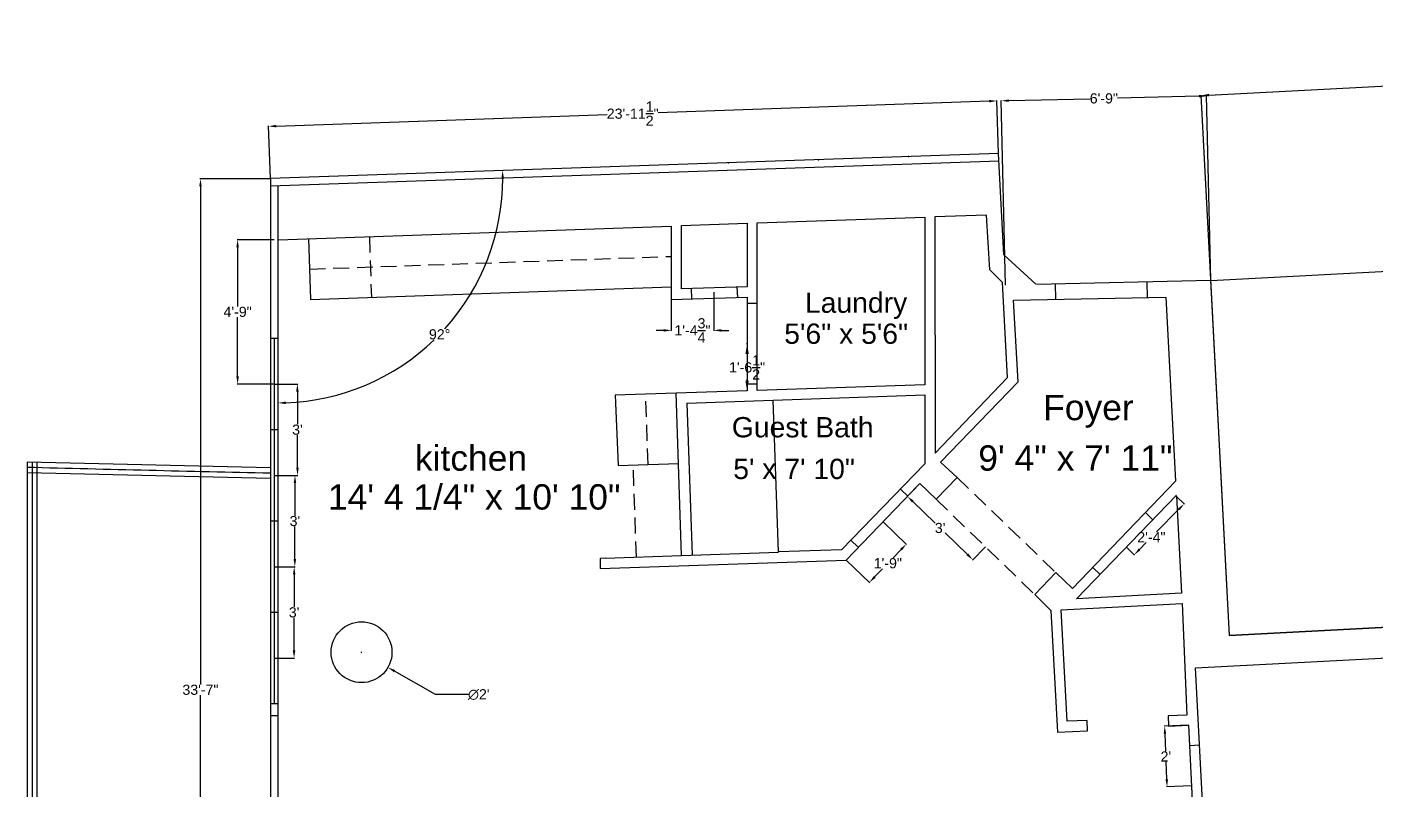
# Model space of a CAD drawing. Header units: inches. Extents: x 92 to 982, y 118 to 8127.
# Drawn here: x 92 to 624, y 376 to 677 of the extents above; entities that cross this region are included whole.
import ezdxf

# ---------------------------------------------------------------- set-up
doc = ezdxf.new("R2010")
doc.units = ezdxf.units.IN
doc.header["$LTSCALE"] = 50
doc.header["$MEASUREMENT"] = 0
doc.linetypes.add('HIDDEN2', pattern=[0.1875, 0.125, -0.0625])
for name, color, linetype in [('Unit 1 - doors', 50, 'Continuous'), ('Unit 1 -walls', 5, 'Continuous'), ('Unit 1-  dimensions', 200, 'Continuous'), ('Unit 1- Hidden', 10, 'Continuous'), ('Unit1- windows', 3, 'Continuous'), ('Windo and door dim', 7, 'Continuous')]:
    doc.layers.add(name, color=color, linetype=linetype)
doc.styles.get("Standard").update_dxf_attribs({"font": 'arial.ttf'})
doc.dimstyles.get("Standard").update_dxf_attribs({"dimtxt": 4, "dimasz": 3, "dimexe": 0.18, "dimexo": 0.0625, "dimgap": 0.09, "dimtad": 0, "dimtih": 1, "dimtoh": 1, "dimzin": 0, "dimdsep": 46, "dimlunit": 4, "dimtxsty": 'Standard', "dimcen": 0.09, "dimadec": 0, "dimazin": 0, "dimtfac": 1, "dimtofl": 0, "dimtmove": 0, "dimatfit": 3, "dimfxl": 1, "dimtolj": 1, "dimtzin": 0, "dimarcsym": 0})

# ---------------------------------------------------------------- blocks, each defined once
blk = doc.blocks.new('*D1')
at = {"layer": 'Defpoints', "color": 0, "transparency": 16777216}
for p in [(474.28, 647.6), (475, 626.91), (187.76, 616.88)]:
    blk.add_point(p, dxfattribs=at)
at = {"layer": 'Unit 1-  dimensions', "color": 0, "lineweight": -2, "transparency": 16777216}
for p, q in [((471.28, 647.49), (340.66, 642.93)), ((475, 626.97), (474.27, 647.78)), ((190.03, 637.68), (320.65, 642.24)), ((187.76, 616.95), (187.03, 637.75))]:
    blk.add_line(p, q, dxfattribs=at)
at = {"layer": 'Unit 1-  dimensions', "color": 0, "transparency": 16777216}
for points in [[(471.26, 647.99), (471.29, 646.99), (474.28, 647.6)], [(190.02, 638.18), (190.05, 637.18), (187.04, 637.57)]]:
    blk.add_solid(points, dxfattribs=at)
at = {"layer": 'Unit 1-  dimensions', "color": 0, "transparency": 16777216, "insert": (330.66, 642.58), "char_height": 4, "attachment_point": 5}
blk.add_mtext('\\A1;23\'-11{\\H1.000000x;\\S1/2;}"', dxfattribs=at)
blk = doc.blocks.new('*D2')
at = {"layer": 'Defpoints', "color": 0, "transparency": 16777216}
for p in [(187.76, 616.88), (160.16, 213.9), (187.76, 213.9)]:
    blk.add_point(p, dxfattribs=at)
at = {"layer": 'Unit 1-  dimensions', "color": 0, "lineweight": -2, "transparency": 16777216}
for p, q in [((187.7, 616.88), (159.98, 616.88)), ((160.16, 613.88), (160.16, 417.52)), ((160.16, 216.9), (160.16, 413.26)), ((187.7, 213.9), (159.98, 213.9))]:
    blk.add_line(p, q, dxfattribs=at)
at = {"layer": 'Unit 1-  dimensions', "color": 0, "transparency": 16777216}
for points in [[(159.66, 613.88), (160.66, 613.88), (160.16, 616.88)], [(159.66, 216.9), (160.66, 216.9), (160.16, 213.9)]]:
    blk.add_solid(points, dxfattribs=at)
at = {"layer": 'Unit 1-  dimensions', "color": 0, "transparency": 16777216, "insert": (160.16, 415.39), "char_height": 4, "attachment_point": 5}
blk.add_mtext('\\A1;33\'-7"', dxfattribs=at)
blk = doc.blocks.new('*D4')
at = {"layer": 'Defpoints', "color": 0, "transparency": 16777216}
for p in [(558.69, 576.83), (962.72, 457.66), (566.05, 436.81)]:
    blk.add_point(p, dxfattribs=at)
at = {"layer": 'Unit 1-  dimensions', "color": 0, "lineweight": -2, "transparency": 16777216}
for p, q in [((558.75, 576.83), (955.54, 597.69)), ((955.52, 594.68), (958.79, 532.47)), ((962.57, 460.65), (959.29, 522.87)), ((566.11, 436.81), (962.9, 457.67))]:
    blk.add_line(p, q, dxfattribs=at)
at = {"layer": 'Unit 1-  dimensions', "color": 0, "transparency": 16777216}
for points in [[(956.02, 594.71), (955.02, 594.66), (955.36, 597.68)], [(963.06, 460.68), (962.07, 460.63), (962.72, 457.66)]]:
    blk.add_solid(points, dxfattribs=at)
at = {"layer": 'Unit 1-  dimensions', "color": 0, "transparency": 16777216, "insert": (959.04, 527.67), "char_height": 4, "attachment_point": 5}
blk.add_mtext('\\A1;11\'-8{\\H1.000000x;\\S1/4;}"', dxfattribs=at)
blk = doc.blocks.new('*D5')
at = {"layer": 'Defpoints', "color": 0, "transparency": 16777216}
for p in [(476.01, 647.64), (558.69, 576.83), (477.7, 574.94)]:
    blk.add_point(p, dxfattribs=at)
at = {"layer": 'Unit 1-  dimensions', "color": 0, "lineweight": -2, "transparency": 16777216}
for p, q in [((558.69, 576.89), (557, 649.7)), ((477.7, 575), (476.01, 647.82)), ((479.01, 647.71), (511.09, 648.45)), ((554, 649.45), (521.92, 648.71))]:
    blk.add_line(p, q, dxfattribs=at)
at = {"layer": 'Unit 1-  dimensions', "color": 0, "transparency": 16777216}
for points in [[(553.99, 649.95), (554.01, 648.95), (557, 649.52)], [(479, 648.21), (479.02, 647.21), (476.01, 647.64)]]:
    blk.add_solid(points, dxfattribs=at)
at = {"layer": 'Unit 1-  dimensions', "color": 0, "transparency": 16777216, "insert": (516.51, 648.58), "char_height": 4, "attachment_point": 5}
blk.add_mtext('\\A1;6\'-9"', dxfattribs=at)
blk = doc.blocks.new('*D6')
at = {"layer": 'Defpoints', "color": 0, "transparency": 16777216}
for p in [(874.42, 666.39), (885.52, 453.45), (566.05, 436.81)]:
    blk.add_point(p, dxfattribs=at)
at = {"layer": 'Unit 1-  dimensions', "color": 0, "lineweight": -2, "transparency": 16777216}
for p, q in [((871.43, 666.23), (721.68, 658.43)), ((885.51, 453.52), (874.41, 666.57)), ((557.95, 649.9), (707.69, 657.7)), ((566.05, 436.87), (554.95, 649.92))]:
    blk.add_line(p, q, dxfattribs=at)
at = {"layer": 'Unit 1-  dimensions', "color": 0, "transparency": 16777216}
for points in [[(871.4, 666.73), (871.45, 665.73), (874.42, 666.39)], [(557.92, 650.4), (557.98, 649.4), (554.95, 649.74)]]:
    blk.add_solid(points, dxfattribs=at)
at = {"layer": 'Unit 1-  dimensions', "color": 0, "transparency": 16777216, "insert": (714.69, 658.07), "char_height": 4, "attachment_point": 5}
blk.add_mtext('\\A1;26\'-8"', dxfattribs=at)
blk = doc.blocks.new('*D7')
at = {"layer": 'Defpoints', "color": 0, "transparency": 16777216}
for p in [(292.9, 8127.04), (535.65, 216.92)]:
    blk.add_point(p, dxfattribs=at)
at = {"layer": 'Unit 1-  dimensions', "color": 0, "lineweight": -2, "transparency": 16777216}
for p, q in [((292.81, 8127.04), (292.99, 8127.04)), ((292.9, 8126.95), (292.9, 8127.13)), ((536.91, 176.02), (535.74, 213.92)), ((563.65, 176.02), (536.91, 176.02))]:
    blk.add_line(p, q, dxfattribs=at)
at = {"layer": 'Unit 1-  dimensions', "color": 0, "transparency": 16777216}
blk.add_solid([(536.24, 213.94), (535.24, 213.91), (535.65, 216.92)], dxfattribs=at)
at = {"layer": 'Unit 1-  dimensions', "color": 0, "transparency": 16777216, "insert": (575.6, 176.02), "char_height": 4, "attachment_point": 5}
blk.add_mtext('\\A1;R659\'-5{\\H1.000000x;\\S3/4;}"', dxfattribs=at)
blk = doc.blocks.new('*D11')
at = {"layer": 'Defpoints', "color": 0, "transparency": 16777216}
for p in [(213.3, 436.19), (234.12, 424.25)]:
    blk.add_point(p, dxfattribs=at)
at = {"layer": 'Unit 1-  dimensions', "color": 0, "lineweight": -2, "transparency": 16777216}
for p, q in [((223.62, 430.22), (223.8, 430.22)), ((223.71, 430.13), (223.71, 430.31)), ((252.82, 413.52), (236.72, 422.76)), ((265.85, 413.52), (252.82, 413.52))]:
    blk.add_line(p, q, dxfattribs=at)
at = {"layer": 'Unit 1-  dimensions', "color": 0, "transparency": 16777216}
blk.add_solid([(236.97, 423.19), (236.47, 422.32), (234.12, 424.25)], dxfattribs=at)
at = {"layer": 'Unit 1-  dimensions', "color": 0, "transparency": 16777216, "insert": (269.95, 413.52), "char_height": 4, "attachment_point": 5}
blk.add_mtext("\\A1;∅2'", dxfattribs=at)
blk = doc.blocks.new('*D13')
at = {"layer": 'Defpoints', "color": 0, "transparency": 16777216}
for p in [(475, 626.91), (187.76, 616.99), (190.8, 616.99), (235.97, 540.9), (190.8, 216.94)]:
    blk.add_point(p, dxfattribs=at)
at = {"layer": 'Unit 1-  dimensions', "color": 0, "lineweight": -2, "transparency": 16777216}
for start, end in [(317.8771, 0.0377), (271.9406, 314.039)]:
    blk.add_arc((190.8, 617.1), 88.58, start, end, dxfattribs=at)
at = {"layer": 'Unit 1-  dimensions', "color": 0, "transparency": 16777216}
for points in [[(278.88, 617.15), (279.88, 617.16), (279.33, 620.15)], [(193.81, 528.07), (193.79, 529.07), (190.8, 528.52)]]:
    blk.add_solid(points, dxfattribs=at)
at = {"layer": 'Unit 1-  dimensions', "color": 0, "transparency": 16777216, "insert": (254.51, 555.55), "char_height": 4, "attachment_point": 5}
blk.add_mtext('\\A1;92°', dxfattribs=at)
blk = doc.blocks.new('*D19')
at = {"layer": 'Defpoints', "color": 0, "transparency": 16777216}
for p in [(345.86, 572.28), (362.61, 572.28), (345.86, 557.12)]:
    blk.add_point(p, dxfattribs=at)
at = {"layer": 'Windo and door dim', "color": 0, "lineweight": -2, "transparency": 16777216}
for p, q in [((345.86, 572.22), (345.86, 556.94)), ((362.61, 572.22), (362.61, 556.94)), ((342.86, 557.12), (339.86, 557.12)), ((365.61, 557.12), (368.61, 557.12))]:
    blk.add_line(p, q, dxfattribs=at)
at = {"layer": 'Windo and door dim', "color": 0, "transparency": 16777216}
for points in [[(342.86, 557.62), (342.86, 556.62), (345.86, 557.12)], [(365.61, 557.62), (365.61, 556.62), (362.61, 557.12)]]:
    blk.add_solid(points, dxfattribs=at)
at = {"layer": 'Windo and door dim', "color": 0, "transparency": 16777216, "insert": (354.23, 557.12), "char_height": 4, "attachment_point": 5}
blk.add_mtext('\\A1;1\'-4{\\H1.000000x;\\S3/4;}"', dxfattribs=at)
blk = doc.blocks.new('*D20')
at = {"layer": 'Defpoints', "color": 0, "transparency": 16777216}
for p in [(375.78, 551.78), (375.78, 533.3), (375.78, 533.3)]:
    blk.add_point(p, dxfattribs=at)
at = {"layer": 'Windo and door dim', "color": 0, "lineweight": -2, "transparency": 16777216}
for p, q in [((375.72, 551.78), (375.6, 551.78)), ((375.78, 547.78), (375.78, 547.35)), ((375.72, 533.3), (375.6, 533.3)), ((375.78, 537.3), (375.78, 537.73))]:
    blk.add_line(p, q, dxfattribs=at)
at = {"layer": 'Windo and door dim', "color": 0, "transparency": 16777216}
for points in [[(375.12, 547.78), (376.45, 547.78), (375.78, 551.78)], [(375.12, 537.3), (376.45, 537.3), (375.78, 533.3)]]:
    blk.add_solid(points, dxfattribs=at)
at = {"layer": 'Windo and door dim', "color": 0, "transparency": 16777216, "insert": (375.78, 542.54), "char_height": 4, "attachment_point": 5}
blk.add_mtext('\\A1;1\'-6{\\H1.000000x;\\S1/2;}"', dxfattribs=at)
blk = doc.blocks.new('*D21')
at = {"layer": 'Defpoints', "color": 0, "transparency": 16777216}
for p in [(429.39, 481.69), (414.83, 466.57), (424.01, 457.73)]:
    blk.add_point(p, dxfattribs=at)
at = {"layer": 'Windo and door dim', "color": 0, "lineweight": -2, "transparency": 16777216}
for p, q in [((429.44, 481.65), (438.71, 472.72)), ((436.5, 470.69), (433.35, 467.42)), ((414.88, 466.53), (424.14, 457.6)), ((426.1, 459.89), (429.24, 463.15))]:
    blk.add_line(p, q, dxfattribs=at)
at = {"layer": 'Windo and door dim', "color": 0, "transparency": 16777216}
for points in [[(436.14, 471.03), (436.86, 470.34), (438.58, 472.85)], [(425.74, 460.23), (426.46, 459.54), (424.01, 457.73)]]:
    blk.add_solid(points, dxfattribs=at)
at = {"layer": 'Windo and door dim', "color": 0, "transparency": 16777216, "insert": (431.3, 465.29), "char_height": 4, "attachment_point": 5}
blk.add_mtext('\\A1;1\'-9"', dxfattribs=at)
blk = doc.blocks.new('*D22')
at = {"layer": 'Defpoints', "color": 0, "transparency": 16777216}
for p in [(545.11, 491.72), (548.17, 488.71), (525.41, 471.65)]:
    blk.add_point(p, dxfattribs=at)
at = {"layer": 'Windo and door dim', "color": 0, "lineweight": -2, "transparency": 16777216}
for p, q in [((545.16, 491.68), (548.3, 488.59)), ((546.07, 486.57), (537.32, 477.66)), ((525.46, 471.6), (528.61, 468.52)), ((530.58, 470.78), (533.2, 473.46))]:
    blk.add_line(p, q, dxfattribs=at)
at = {"layer": 'Windo and door dim', "color": 0, "transparency": 16777216}
for points in [[(545.72, 486.92), (546.43, 486.22), (548.17, 488.71)], [(530.22, 471.13), (530.93, 470.43), (528.48, 468.64)]]:
    blk.add_solid(points, dxfattribs=at)
at = {"layer": 'Windo and door dim', "color": 0, "transparency": 16777216, "insert": (535.26, 475.56), "char_height": 4, "attachment_point": 5}
blk.add_mtext('\\A1;2\'-4"', dxfattribs=at)
blk = doc.blocks.new('*D23')
at = {"layer": 'Defpoints', "color": 0, "transparency": 16777216}
for p in [(540.48, 401.06), (550.13, 401.44), (551.09, 377.52)]:
    blk.add_point(p, dxfattribs=at)
at = {"layer": 'Windo and door dim', "color": 0, "lineweight": -2, "transparency": 16777216}
for p, q in [((550.07, 401.44), (540.3, 401.05)), ((540.6, 398.06), (540.87, 391.19)), ((541.31, 380.13), (541.04, 387)), ((551.03, 377.52), (541.25, 377.13))]:
    blk.add_line(p, q, dxfattribs=at)
at = {"layer": 'Windo and door dim', "color": 0, "transparency": 16777216}
for points in [[(541.1, 398.08), (540.1, 398.04), (540.48, 401.06)], [(541.81, 380.15), (540.81, 380.11), (541.43, 377.13)]]:
    blk.add_solid(points, dxfattribs=at)
at = {"layer": 'Windo and door dim', "color": 0, "transparency": 16777216, "insert": (540.95, 389.1), "char_height": 4, "attachment_point": 5}
blk.add_mtext("\\A1;2'", dxfattribs=at)
blk = doc.blocks.new('*D48')
at = {"layer": 'Defpoints', "color": 0, "transparency": 16777216}
for p in [(174.82, 592.87), (189.28, 592.87), (189.28, 535.94)]:
    blk.add_point(p, dxfattribs=at)
at = {"layer": 'Windo and door dim', "color": 0, "lineweight": -2, "transparency": 16777216}
for p, q in [((189.22, 592.87), (174.64, 592.87)), ((174.82, 589.87), (174.82, 566.53)), ((174.82, 538.94), (174.82, 562.27)), ((189.22, 535.94), (174.64, 535.94))]:
    blk.add_line(p, q, dxfattribs=at)
at = {"layer": 'Windo and door dim', "color": 0, "transparency": 16777216}
for points in [[(174.32, 589.87), (175.32, 589.87), (174.82, 592.87)], [(174.32, 538.94), (175.32, 538.94), (174.82, 535.94)]]:
    blk.add_solid(points, dxfattribs=at)
at = {"layer": 'Windo and door dim', "color": 0, "transparency": 16777216, "insert": (174.82, 564.4), "char_height": 4, "attachment_point": 5}
blk.add_mtext('\\A1;4\'-9"', dxfattribs=at)
blk = doc.blocks.new('*D49')
at = {"layer": 'Defpoints', "color": 0, "transparency": 16777216}
for p in [(189.22, 535.94), (189.28, 499.94), (198.45, 499.95)]:
    blk.add_point(p, dxfattribs=at)
at = {"layer": 'Windo and door dim', "color": 0, "lineweight": -2, "transparency": 16777216}
for p, q in [((189.28, 535.94), (198.57, 535.95)), ((198.4, 532.95), (198.42, 520.09)), ((198.45, 502.95), (198.43, 515.82)), ((189.34, 499.94), (198.63, 499.95))]:
    blk.add_line(p, q, dxfattribs=at)
at = {"layer": 'Windo and door dim', "color": 0, "transparency": 16777216}
for points in [[(198.9, 532.95), (197.9, 532.95), (198.39, 535.95)], [(198.95, 502.95), (197.95, 502.95), (198.45, 499.95)]]:
    blk.add_solid(points, dxfattribs=at)
at = {"layer": 'Windo and door dim', "color": 0, "transparency": 16777216, "insert": (198.42, 517.95), "char_height": 4, "attachment_point": 5}
blk.add_mtext("\\A1;3'", dxfattribs=at)
blk = doc.blocks.new('*D50')
at = {"layer": 'Defpoints', "color": 0, "transparency": 16777216}
for p in [(189.34, 499.94), (189.28, 463.94), (197.39, 463.92)]:
    blk.add_point(p, dxfattribs=at)
at = {"layer": 'Windo and door dim', "color": 0, "lineweight": -2, "transparency": 16777216}
for p, q in [((189.4, 499.94), (197.63, 499.92)), ((197.45, 496.92), (197.42, 484.06)), ((197.39, 466.92), (197.42, 479.79)), ((189.34, 463.94), (197.57, 463.92))]:
    blk.add_line(p, q, dxfattribs=at)
at = {"layer": 'Windo and door dim', "color": 0, "transparency": 16777216}
for points in [[(196.95, 496.92), (197.95, 496.92), (197.45, 499.92)], [(196.89, 466.92), (197.89, 466.92), (197.39, 463.92)]]:
    blk.add_solid(points, dxfattribs=at)
at = {"layer": 'Windo and door dim', "color": 0, "transparency": 16777216, "insert": (197.42, 481.92), "char_height": 4, "attachment_point": 5}
blk.add_mtext("\\A1;3'", dxfattribs=at)
blk = doc.blocks.new('*D51')
at = {"layer": 'Defpoints', "color": 0, "transparency": 16777216}
for p in [(189.34, 463.94), (197.14, 463.92), (189.28, 427.94)]:
    blk.add_point(p, dxfattribs=at)
at = {"layer": 'Windo and door dim', "color": 0, "lineweight": -2, "transparency": 16777216}
for p, q in [((189.4, 463.94), (197.32, 463.92)), ((197.14, 460.92), (197.12, 448.06)), ((197.09, 430.92), (197.11, 443.79)), ((189.34, 427.94), (197.26, 427.92))]:
    blk.add_line(p, q, dxfattribs=at)
at = {"layer": 'Windo and door dim', "color": 0, "transparency": 16777216}
for points in [[(196.64, 460.92), (197.64, 460.92), (197.14, 463.92)], [(196.59, 430.92), (197.59, 430.92), (197.08, 427.92)]]:
    blk.add_solid(points, dxfattribs=at)
at = {"layer": 'Windo and door dim', "color": 0, "transparency": 16777216, "insert": (197.11, 445.92), "char_height": 4, "attachment_point": 5}
blk.add_mtext("\\A1;3'", dxfattribs=at)
blk = doc.blocks.new('*D52')
at = {"layer": 'Defpoints', "color": 0, "transparency": 16777216}
for p in [(443.95, 496.81), (439.01, 491.71), (469.8, 471.78)]:
    blk.add_point(p, dxfattribs=at)
at = {"layer": 'Windo and door dim', "color": 0, "lineweight": -2, "transparency": 16777216}
for p, q in [((443.91, 496.77), (438.88, 491.58)), ((441.16, 489.62), (450, 481.06)), ((462.7, 468.76), (453.86, 477.32)), ((469.76, 471.73), (464.73, 466.54))]:
    blk.add_line(p, q, dxfattribs=at)
at = {"layer": 'Windo and door dim', "color": 0, "transparency": 16777216}
for points in [[(441.51, 489.98), (440.81, 489.26), (439.01, 491.71)], [(463.05, 469.12), (462.35, 468.4), (464.86, 466.67)]]:
    blk.add_solid(points, dxfattribs=at)
at = {"layer": 'Windo and door dim', "color": 0, "transparency": 16777216, "insert": (451.93, 479.19), "char_height": 4, "attachment_point": 5}
blk.add_mtext("\\A1;3'", dxfattribs=at)

msp = doc.modelspace()

# ---------------------------------------------------------------- linework, layer by layer
at = {"color": 5}
msp.add_circle((223.709, 430.221), 12, dxfattribs=at)
at = {"layer": 'Unit 1 - doors', "color": 2}
for p, q in [((497.547, 569.295), (497.431, 575.546)), ((533.437, 576.298), (533.568, 569.967)), ((354.024, 569.566), (353.863, 573.588)), ((371.789, 574.141), (371.947, 570.141)), ((375.785, 567.864), (379.825, 567.848)), ((379.785, 535.859), (375.785, 535.859)), ((450.355, 490.574), (458.676, 499.055)), ((436.273, 494.574), (439.153, 491.694)), ((532.926, 485.292), (535.794, 482.424)), ((419.565, 471.609), (416.75, 474.411)), ((512.126, 463.688), (515.04, 460.88)), ((497.561, 461.61), (489.251, 452.98)), ((550.29, 393.444), (554.215, 393.652))]:
    msp.add_line(p, q, dxfattribs=at)
at = {"layer": 'Unit 1 - doors'}
msp.add_line((187.759, 405.281), (190.799, 405.281), dxfattribs=at)
at = {"layer": 'Unit 1 -walls', "color": 5}
for p, q in [((474.998, 626.912), (187.759, 616.991)), ((475.156, 623.874), (187.759, 613.95)), ((477.078, 586.907), (474.998, 626.912)), ((187.759, 616.885), (187.759, 213.895)), ((190.799, 216.936), (190.799, 614.055)), ((379.785, 599.549), (445.874, 601.788)), ((445.874, 601.788), (445.874, 535.7)), ((470.279, 602.543), (449.866, 601.887)), ((449.866, 601.887), (449.941, 508.755)), ((471.466, 580.94), (470.279, 602.543)), ((190.799, 592.827), (345.861, 598.268)), ((345.861, 598.268), (345.861, 569.304)), ((349.861, 598.428), (375.785, 599.388)), ((349.861, 573.465), (349.861, 598.428)), ((375.785, 599.388), (375.785, 574.265)), ((379.785, 533.459), (379.785, 599.549)), ((202.801, 593.307), (203.601, 569.304)), ((489.706, 575.385), (477.078, 586.907)), ((476.579, 576.062), (471.466, 580.94)), ((478.502, 538.493), (476.579, 576.062)), ((558.69, 576.825), (489.881, 575.226)), ((566.05, 436.806), (558.69, 576.825)), ((203.601, 569.304), (345.861, 574.265)), ((345.861, 569.304), (375.785, 570.264)), ((375.785, 574.265), (349.861, 573.465)), ((375.785, 570.264), (375.785, 533.299)), ((480.918, 568.984), (540.932, 570.264)), ((540.932, 570.264), (544.768, 497.615)), ((482.679, 536.82), (480.918, 568.984)), ((449.941, 508.755), (478.502, 538.493)), ((375.785, 533.299), (323.778, 531.539)), ((445.874, 535.7), (379.785, 533.459)), ((452.043, 505.216), (482.679, 536.82)), ((323.778, 531.539), (324.897, 503.855)), ((349.974, 468.388), (347.809, 532.352)), ((352.05, 528.48), (386.026, 529.619)), ((352.05, 528.48), (354.127, 468.533)), ((386.026, 529.619), (445.874, 531.7)), ((388.106, 469.77), (386.026, 529.619)), ((386.026, 529.619), (386.026, 529.619)), ((386.026, 529.619), (386.026, 529.619)), ((386.026, 529.619), (386.026, 529.619)), ((445.874, 531.7), (445.874, 504.495)), ((187.759, 502.895), (91.746, 505.136)), ((91.746, 505.136), (91.746, 121.083)), ((91.746, 501.135), (187.759, 498.894)), ((95.623, 120.963), (95.746, 505.042)), ((324.897, 503.855), (348.746, 504.662)), ((445.874, 504.495), (413.042, 470.57)), ((458.676, 499.055), (452.043, 505.216)), ((414.83, 466.57), (443.953, 496.814)), ((443.953, 496.814), (450.355, 490.574)), ((504.122, 455.368), (544.768, 497.615)), ((505.722, 451.209), (545.105, 492.089)), ((545.112, 491.721), (547.18, 453.449)), ((349.974, 468.388), (388.108, 469.714)), ((413.069, 470.571), (388.106, 469.77)), ((319.78, 467.315), (317.857, 467.211)), ((317.857, 467.211), (317.857, 463.21)), ((317.857, 463.21), (414.83, 466.57)), ((319.78, 467.315), (349.974, 468.388)), ((504.122, 455.368), (497.561, 461.61)), ((489.251, 452.98), (495.641, 446.728)), ((547.18, 453.449), (505.722, 451.209)), ((885.455, 453.448), (566.05, 436.806)), ((499.687, 446.89), (547.395, 449.468)), ((547.395, 449.468), (549.228, 405.428)), ((495.641, 446.728), (498.201, 398.721)), ((502.042, 403.042), (499.687, 446.89)), ((552.614, 424.005), (874.253, 440.967)), ((556.289, 353.754), (552.614, 424.005)), ((549.228, 405.428), (541.888, 405.122)), ((541.888, 405.122), (542.051, 401.122)), ((509.883, 403.361), (502.042, 403.042)), ((510.049, 399.193), (509.883, 403.361)), ((542.051, 401.122), (549.889, 401.435)), ((549.889, 401.441), (552.289, 353.595)), ((498.201, 398.721), (510.049, 399.193))]:
    msp.add_line(p, q, dxfattribs=at)
at = {"layer": 'Unit 1 -walls'}
msp.add_line((93.826, 505.087), (93.826, 121.083), dxfattribs=at)
msp.add_arc((825.463, 28882.086), 28388.354, 268.5189851, 268.7128237, dxfattribs=at)
at = {"layer": 'Unit 1 -walls', "color": 5}
for p in [(368.423, 623.192), (403.948, 624.432), (439.473, 625.672)]:
    msp.add_point(p, dxfattribs=at)
at = {"layer": 'Unit 1- Hidden', "color": 5, "linetype": 'HIDDEN2'}
for p, q in [((226.805, 594.091), (227.604, 570.105)), ((203.201, 581.306), (345.861, 586.266)), ((336.739, 504.256), (335.775, 531.939)), ((332.098, 467.691), (330.868, 504.057)), ((458.676, 499.055), (497.561, 461.61)), ((450.355, 490.574), (489.251, 452.98))]:
    msp.add_line(p, q, dxfattribs=at)
at = {"layer": 'Unit1- windows'}
for p, q in [((190.799, 553.936), (187.759, 553.936)), ((189.279, 553.936), (189.279, 517.936)), ((190.799, 517.936), (187.759, 517.936)), ((189.279, 517.936), (189.279, 481.936)), ((190.799, 481.936), (187.759, 481.936)), ((189.279, 481.936), (189.279, 445.936)), ((190.799, 445.936), (187.759, 445.936)), ((189.279, 445.936), (189.279, 409.936)), ((190.799, 409.936), (187.759, 409.936))]:
    msp.add_line(p, q, dxfattribs=at)

# ---------------------------------------------------------------- texts
at = {"color": 7}
for s, height, p in [('Laundry', 8, (398.578, 564.05)), ('5\'6" x 5\'6"', 8, (390.434, 551.821)), ('Foyer', 10, (492.57, 521.706)), ('Guest Bath', 8, (369.756, 514.94)), ('kitchen', 10, (244.754, 501.797)), ('9\' 4" x 7\' 11"', 10, (466.972, 501.81)), ('5\' x 7\' 10"', 8, (370.328, 498.507)), ('14\' 4 1/4" x 10\' 10"', 10, (210.424, 486.462))]:
    msp.add_text(s, height=height, dxfattribs=at).set_placement(p)

# ---------------------------------------------------------------- dimensions: what is measured, and where the dimension line sits
at = {"layer": 'Unit 1-  dimensions'}
dim = msp.add_radius_dim(center=(292.902, 8127.04), mpoint=(535.651, 216.921), dimstyle='Standard', dxfattribs=at)
dim.commit()
dim.dimension.update_dxf_attribs({"geometry": '*D7', "text_midpoint": (575.599, 176.021), "dimtype": 164})
for p1, p2, distance, picture, middle in [((566.05, 436.806), (885.517, 453.453), 213.225, '*D6', (714.688, 658.065)), ((558.69, 576.825), (477.7, 574.942), -72.716, '*D5', (516.505, 648.58)), ((187.759, 616.885), (474.998, 626.912), 20.699, '*D1', (330.656, 642.585)), ((187.759, 616.885), (187.759, 213.895), -27.594, '*D2', (160.165, 415.39)), ((558.69, 576.825), (566.05, 436.806), 397.22, '*D4', (959.042, 527.668))]:
    dim = msp.add_aligned_dim(p1=p1, p2=p2, distance=distance, dimstyle='Standard', dxfattribs=at)
    dim.commit()
    dim.dimension.update_dxf_attribs({"geometry": picture, "text_midpoint": middle})
dim = msp.add_angular_dim_2l(base=(235.97, 540.897), line1=((190.799, 216.936), (190.799, 616.991)), line2=((474.998, 626.912), (187.759, 616.991)), dimstyle='Standard', dxfattribs=at)
dim.commit()
dim.dimension.update_dxf_attribs({"geometry": '*D13', "text_midpoint": (254.507, 555.55)})
dim = msp.add_diameter_dim_2p(p1=(213.301, 436.194), p2=(234.117, 424.248), dimstyle='Standard', dxfattribs=at)
dim.commit()
dim.dimension.update_dxf_attribs({"geometry": '*D11', "text_midpoint": (269.953, 413.516), "dimtype": 163})
at = {"layer": 'Windo and door dim'}
for p1, p2, distance, picture, middle in [((189.279, 535.936), (189.279, 592.866), 14.458, '*D48', (174.821, 564.401)), ((189.217, 535.936), (189.279, 499.936), 9.174, '*D49', (198.422, 517.952)), ((189.342, 499.936), (189.279, 463.936), 8.109, '*D50', (197.42, 481.922)), ((469.803, 471.777), (443.953, 496.814), 7.109, '*D52', (451.932, 479.189)), ((429.392, 481.692), (414.83, 466.57), 12.751, '*D21', (431.295, 465.287)), ((189.279, 427.936), (189.342, 463.936), -7.802, '*D51', (197.112, 445.922)), ((551.089, 377.518), (550.133, 401.445), 9.665, '*D23', (540.954, 389.095))]:
    dim = msp.add_aligned_dim(p1=p1, p2=p2, distance=distance, dimstyle='Standard', dxfattribs=at)
    dim.commit()
    dim.dimension.update_dxf_attribs({"geometry": picture, "text_midpoint": middle})
for p1, p2, distance, override, picture, middle in [((362.607, 572.285), (345.861, 572.285), 15.164, {"dimtxt": 4, "dimasz": 3}, '*D19', (354.234, 557.121)), ((375.785, 551.782), (375.785, 533.299), 0, {"dimtxt": 4, "dimasz": 4}, '*D20', (375.785, 542.54))]:
    dim = msp.add_aligned_dim(p1=p1, p2=p2, distance=distance, dimstyle='Standard', override=override, dxfattribs=at)
    dim.commit()
    dim.dimension.update_dxf_attribs({"geometry": picture, "text_midpoint": middle})
dim = msp.add_linear_dim(base=(548.175, 488.715), p1=(525.414, 471.649), p2=(545.112, 491.721), angle=45.53819, dimstyle='Standard', dxfattribs=at)
dim.commit()
dim.dimension.update_dxf_attribs({"geometry": '*D22', "text_midpoint": (535.263, 475.557), "dimtype": 161})

doc.saveas('drawing.dxf')
